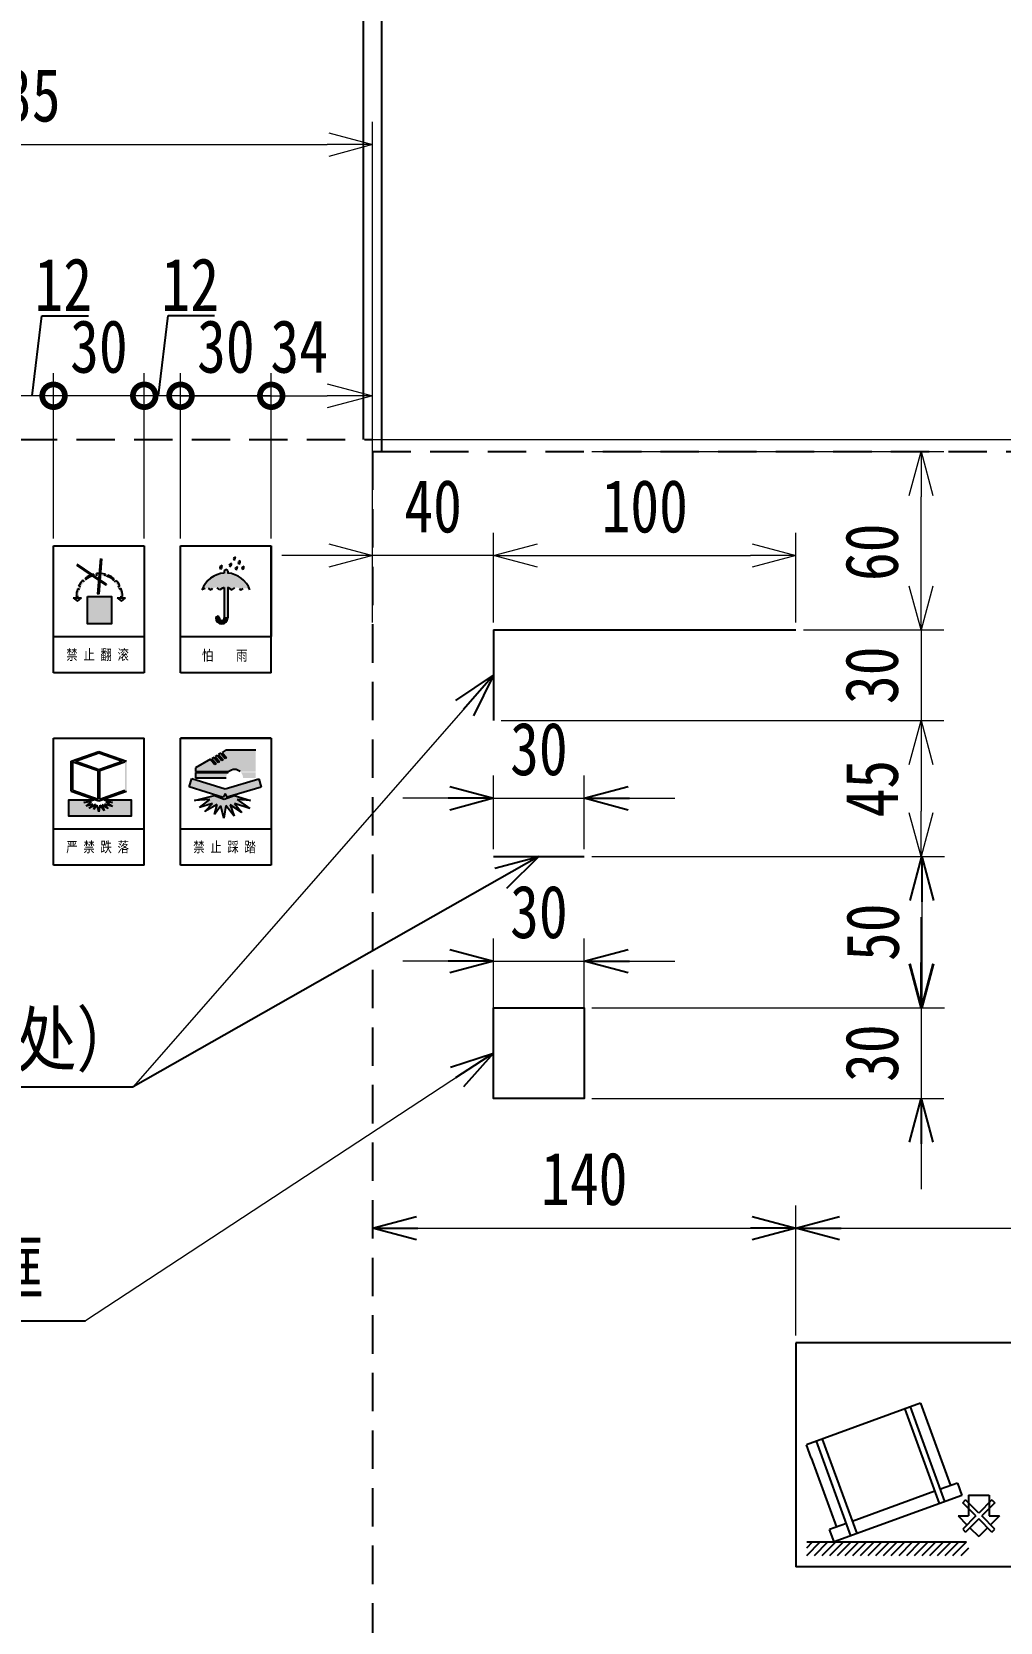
# Model space of a CAD drawing. Header units: millimetres. Extents: x -10 to 584, y -10 to 410.
# Drawn here: x 258.7 to 322.7, y 217.8 to 323 of the extents above; entities that cross this region are included whole.
import ezdxf

# ---------------------------------------------------------------- set-up
doc = ezdxf.new("R2010")
doc.units = ezdxf.units.MM
doc.header["$LTSCALE"] = 0.1
doc.linetypes.add('DASHED', pattern=[19.05, 12.7, -6.35])
doc.layers.get('0').update_dxf_attribs({"color": 2})
for name, color, linetype in [('DD0-2', 4, 'Continuous'), ('DD9-2', 4, 'Continuous'), ('M0-2', 3, 'Continuous'), ('M1-1', 2, 'Continuous'), ('M1-2', 2, 'Continuous'), ('M12-1', 5, 'Continuous'), ('M12-2', 5, 'Continuous'), ('图案', 3, 'Continuous')]:
    doc.layers.add(name, color=color, linetype=linetype)
doc.layers.add('DIM', color=4, linetype='Continuous', lineweight=13)
doc.styles.add('FS2312', font='', dxfattribs={"width": 0.8})
doc.styles.add('STYLE1', font='')
doc.styles.get('FS2312').set_extended_font_data('SimSun')
doc.styles.get('STYLE1').set_extended_font_data('SimSun')
doc.dimstyles.get("Standard").update_dxf_attribs({"dimtxt": 3.5, "dimasz": 3, "dimexe": 1.5, "dimexo": 0.5, "dimgap": 1.5, "dimtad": 1, "dimdec": 0, "dimlfac": 5, "dimdsep": 46, "dimtxsty": 'FS2312', "dimblk1": 'OPEN', "dimblk2": 'OPEN', "dimsah": 1, "dimcen": 0, "dimclrd": 4, "dimclre": 4, "dimclrt": 4, "dimadec": 0, "dimazin": 0, "dimtfac": 1, "dimtdec": 0, "dimtmove": 1, "dimatfit": 3, "dimldrblk": 'OPEN', "dimfxl": 1, "dimtolj": 1, "dimtzin": 0, "dimarcsym": 1})
doc.dimstyles.new('STANDARD$0', dxfattribs={"dimtxt": 3.5, "dimasz": 3, "dimexe": 1.5, "dimexo": 0.5, "dimgap": 1.5, "dimtad": 1, "dimdec": 0, "dimlfac": 5, "dimdsep": 46, "dimtxsty": 'FS2312', "dimblk1": 'OPEN', "dimblk2": 'OPEN', "dimsah": 1, "dimcen": 0, "dimclrd": 4, "dimclre": 4, "dimclrt": 4, "dimadec": 0, "dimazin": 0, "dimtfac": 1, "dimtdec": 0, "dimtmove": 1, "dimatfit": 0, "dimldrblk": 'OPEN', "dimfxl": 1, "dimtolj": 1, "dimtzin": 0, "dimlwd": 18, "dimlwe": 18, "dimarcsym": 1})
doc.dimstyles.new('style', dxfattribs={"dimtxt": 3, "dimasz": 3, "dimexe": 1.5, "dimexo": 0.5, "dimgap": 1, "dimtad": 3, "dimdec": 1, "dimlfac": 4, "dimdsep": 46, "dimtxsty": 'Standard', "dimblk1": 'OPEN', "dimblk2": 'OPEN', "dimsah": 1, "dimcen": 0, "dimclrd": 4, "dimclre": 4, "dimclrt": 4, "dimadec": 0, "dimazin": 0, "dimtfac": 1, "dimtdec": 1, "dimtmove": 0, "dimatfit": 3, "dimldrblk": 'OPEN', "dimfxl": 1, "dimtolj": 1, "dimtzin": 0, "dimlwd": 18, "dimlwe": 18, "dimarcsym": 0})

# ---------------------------------------------------------------- blocks, each defined once
blk = doc.blocks.new('_OPEN')
at = {"color": 0}
for p, q in [((0, 0), (-1, 0)), ((-0.966, 0.259), (0, 0)), ((0, 0), (-0.966, -0.259))]:
    blk.add_line(p, q, dxfattribs=at)
blk = doc.blocks.new('*D15')
at = {"color": 4, "lineweight": 18, "transparency": 16777216}
for p, q in [((281.22, 244.14), (281.22, 245.33)), ((309.22, 241.53), (309.22, 245.33)), ((284.22, 243.83), (306.22, 243.83))]:
    blk.add_line(p, q, dxfattribs=at)
at = {"layer": 'Defpoints', "color": 0, "transparency": 16777216}
for p in [(281.22, 243.64), (309.22, 243.83), (309.22, 241.03)]:
    blk.add_point(p, dxfattribs=at)
at = {"color": 4, "lineweight": 18, "transparency": 16777216, "xscale": 3, "yscale": 3, "zscale": 3, "rotation": 180}
blk.add_blockref('_OPEN', (281.22, 243.83), dxfattribs=at)
at = {"color": 4, "lineweight": 18, "transparency": 16777216, "xscale": 3, "yscale": 3, "zscale": 3}
blk.add_blockref('_OPEN', (309.22, 243.83), dxfattribs=at)
at = {"color": 4, "transparency": 16777216, "insert": (295.22, 247.08), "char_height": 3.5, "attachment_point": 5, "style": 'FS2312'}
blk.add_mtext('\\A1;140', dxfattribs=at)
blk = doc.blocks.new('_DOTSMALL')
at = {"color": 0, "linetype": 'ByBlock', "ltscale": 8, "const_width": 0.5}
blk.add_lwpolyline([(-0.0625, 0, 1), (0.0625, 0, 1)], format="xyb", close=True, dxfattribs=at)
blk = doc.blocks.new('_Open30')
at = {"color": 0, "linetype": 'ByBlock', "lineweight": -2}
for p, q in [((-1, 0.268), (0, 0)), ((0, 0), (-1, -0.268)), ((0, 0), (-1, 0))]:
    blk.add_line(p, q, dxfattribs=at)
blk = doc.blocks.new('*D17')
at = {"color": 4, "lineweight": 18, "transparency": 16777216}
for p, q in [((274.51, 289.47), (274.51, 300.4)), ((281.22, 289.47), (281.22, 300.4)), ((274.51, 298.9), (278.22, 298.9))]:
    blk.add_line(p, q, dxfattribs=at)
at = {"layer": 'Defpoints', "color": 0, "transparency": 16777216}
for p in [(281.22, 298.9), (274.51, 288.97), (281.22, 288.97)]:
    blk.add_point(p, dxfattribs=at)
at = {"color": 4, "lineweight": 18, "transparency": 16777216, "xscale": 3, "yscale": 3, "zscale": 3, "rotation": 180}
blk.add_blockref('_DOTSMALL', (274.51, 298.9), dxfattribs=at)
at = {"color": 4, "lineweight": 18, "transparency": 16777216, "xscale": 3, "yscale": 3, "zscale": 3}
blk.add_blockref('_Open30', (281.22, 298.9), dxfattribs=at)
at = {"color": 4, "transparency": 16777216, "insert": (276.36, 302.15), "char_height": 3.5, "attachment_point": 5, "style": 'FS2312'}
blk.add_mtext('\\A1;34', dxfattribs=at)
blk = doc.blocks.new('*D37')
at = {"color": 4, "lineweight": 18, "transparency": 16777216}
for p, q in [((309.22, 236.73), (309.22, 245.33)), ((359.22, 236.73), (359.22, 245.33)), ((312.22, 243.83), (356.22, 243.83))]:
    blk.add_line(p, q, dxfattribs=at)
at = {"layer": 'Defpoints', "color": 0, "transparency": 16777216}
for p in [(359.22, 243.83), (309.22, 236.23), (359.22, 236.23)]:
    blk.add_point(p, dxfattribs=at)
at = {"color": 4, "lineweight": 18, "transparency": 16777216, "xscale": 3, "yscale": 3, "zscale": 3, "rotation": 180}
blk.add_blockref('_OPEN', (309.22, 243.83), dxfattribs=at)
at = {"color": 4, "lineweight": 18, "transparency": 16777216, "xscale": 3, "yscale": 3, "zscale": 3}
blk.add_blockref('_OPEN', (359.22, 243.83), dxfattribs=at)
at = {"color": 4, "transparency": 16777216, "insert": (334.22, 247.08), "char_height": 3.5, "attachment_point": 5, "style": 'FS2312'}
blk.add_mtext('\\A1;250', dxfattribs=at)
blk = doc.blocks.new('*D42')
at = {"color": 4, "lineweight": 18, "transparency": 16777216}
for p, q in [((268.51, 289.47), (268.51, 300.4)), ((274.51, 289.47), (274.51, 300.4)), ((274.51, 298.9), (268.51, 298.9))]:
    blk.add_line(p, q, dxfattribs=at)
at = {"layer": 'Defpoints', "color": 0, "transparency": 16777216}
for p in [(268.51, 298.9), (268.51, 288.97), (274.51, 288.97)]:
    blk.add_point(p, dxfattribs=at)
at = {"color": 4, "lineweight": 18, "transparency": 16777216, "xscale": 3, "yscale": 3, "zscale": 3, "rotation": 180}
blk.add_blockref('_DOTSMALL', (268.51, 298.9), dxfattribs=at)
at = {"color": 4, "lineweight": 18, "transparency": 16777216, "xscale": 3, "yscale": 3, "zscale": 3}
blk.add_blockref('_DOTSMALL', (274.51, 298.9), dxfattribs=at)
at = {"color": 4, "transparency": 16777216, "insert": (271.51, 302.15), "char_height": 3.5, "attachment_point": 5, "style": 'FS2312'}
blk.add_mtext('\\A1;30', dxfattribs=at)
blk = doc.blocks.new('*D43')
at = {"color": 4, "lineweight": 18, "transparency": 16777216}
for p, q in [((260.11, 289.47), (260.11, 300.4)), ((266.11, 289.47), (266.11, 300.4)), ((266.11, 298.9), (260.11, 298.9))]:
    blk.add_line(p, q, dxfattribs=at)
at = {"layer": 'Defpoints', "color": 0, "transparency": 16777216}
for p in [(260.11, 298.9), (260.11, 288.97), (266.11, 288.97)]:
    blk.add_point(p, dxfattribs=at)
at = {"color": 4, "lineweight": 18, "transparency": 16777216, "xscale": 3, "yscale": 3, "zscale": 3, "rotation": 180}
blk.add_blockref('_DOTSMALL', (260.11, 298.9), dxfattribs=at)
at = {"color": 4, "lineweight": 18, "transparency": 16777216, "xscale": 3, "yscale": 3, "zscale": 3}
blk.add_blockref('_DOTSMALL', (266.11, 298.9), dxfattribs=at)
at = {"color": 4, "transparency": 16777216, "insert": (263.11, 302.15), "char_height": 3.5, "attachment_point": 5, "style": 'FS2312'}
blk.add_mtext('\\A1;30', dxfattribs=at)
blk = doc.blocks.new('*D46')
at = {"color": 4, "lineweight": 18, "transparency": 16777216}
for p, q in [((399.91, 298.31), (399.91, 303.03)), ((405.15, 299.01), (405.15, 302.01)), ((405.15, 295.61), (399.91, 298.31)), ((281.12, 296.01), (406.65, 296.01)), ((405.15, 296.01), (405.15, 295.21)), ((405.15, 296.01), (405.15, 295.21)), ((395.72, 295.21), (406.65, 295.21)), ((405.15, 292.21), (405.15, 289.21))]:
    blk.add_line(p, q, dxfattribs=at)
at = {"layer": 'Defpoints', "color": 0, "transparency": 16777216}
for p in [(280.62, 296.01), (395.22, 295.21), (405.15, 295.21)]:
    blk.add_point(p, dxfattribs=at)
at = {"color": 4, "lineweight": 18, "transparency": 16777216, "xscale": 3, "yscale": 3, "zscale": 3}
for p, rotation in [((405.15, 296.01), 270), ((405.15, 295.21), 90)]:
    blk.add_blockref('_OPEN', p, dxfattribs=dict(at, rotation=rotation))
at = {"color": 4, "transparency": 16777216, "insert": (396.66, 300.67), "char_height": 3.5, "attachment_point": 5, "rotation": 90, "style": 'FS2312'}
blk.add_mtext('\\A1;4', dxfattribs=at)
blk = doc.blocks.new('*D47')
at = {"color": 4, "lineweight": 18, "transparency": 16777216}
for p, q in [((387.72, 348.81), (406.65, 348.81)), ((405.15, 299.01), (405.15, 345.81)), ((281.72, 296.01), (406.65, 296.01))]:
    blk.add_line(p, q, dxfattribs=at)
at = {"layer": 'Defpoints', "color": 0, "transparency": 16777216}
for p in [(387.22, 348.81), (405.15, 348.81), (281.22, 296.01)]:
    blk.add_point(p, dxfattribs=at)
at = {"color": 4, "lineweight": 18, "transparency": 16777216, "xscale": 3, "yscale": 3, "zscale": 3}
for p, rotation in [((405.15, 348.81), 90), ((405.15, 296.01), 270)]:
    blk.add_blockref('_OPEN', p, dxfattribs=dict(at, rotation=rotation))
at = {"color": 4, "transparency": 16777216, "insert": (401.76, 322.41), "char_height": 3.5, "attachment_point": 5, "rotation": 90, "style": 'FS2312'}
blk.add_mtext('\\A1;267±2', dxfattribs=at)
blk = doc.blocks.new('*D48')
at = {"layer": 'Defpoints', "color": 0, "transparency": 16777216}
for p in [(281.22, 288.33), (281.22, 283.41), (289.22, 283.41)]:
    blk.add_point(p, dxfattribs=at)
at = {"layer": 'DIM', "color": 4, "lineweight": 18, "transparency": 16777216}
for p, q in [((281.22, 283.91), (281.22, 289.83)), ((289.22, 283.91), (289.22, 289.83)), ((278.22, 288.33), (275.22, 288.33)), ((289.22, 288.33), (281.22, 288.33)), ((292.22, 288.33), (295.22, 288.33))]:
    blk.add_line(p, q, dxfattribs=at)
at = {"layer": 'DIM', "color": 4, "lineweight": 18, "transparency": 16777216, "xscale": 3, "yscale": 3, "zscale": 3}
blk.add_blockref('_OPEN', (281.22, 288.33), dxfattribs=at)
at = {"layer": 'DIM', "color": 4, "lineweight": 18, "transparency": 16777216, "xscale": 3, "yscale": 3, "zscale": 3, "rotation": 180}
blk.add_blockref('_OPEN', (289.22, 288.33), dxfattribs=at)
at = {"layer": 'DIM', "color": 4, "transparency": 16777216, "insert": (285.22, 291.58), "char_height": 3.5, "attachment_point": 5, "style": 'FS2312'}
blk.add_mtext('\\A1;40', dxfattribs=at)
blk = doc.blocks.new('*D49')
at = {"layer": 'Defpoints', "color": 0, "transparency": 16777216}
for p in [(309.22, 288.33), (289.22, 283.41), (309.22, 283.41)]:
    blk.add_point(p, dxfattribs=at)
at = {"layer": 'DIM', "color": 4, "lineweight": 18, "transparency": 16777216}
for p, q in [((289.22, 283.91), (289.22, 289.83)), ((309.22, 283.91), (309.22, 289.83)), ((292.22, 288.33), (306.22, 288.33))]:
    blk.add_line(p, q, dxfattribs=at)
at = {"layer": 'DIM', "color": 4, "lineweight": 18, "transparency": 16777216, "xscale": 3, "yscale": 3, "zscale": 3, "rotation": 180}
blk.add_blockref('_OPEN', (289.22, 288.33), dxfattribs=at)
at = {"layer": 'DIM', "color": 4, "lineweight": 18, "transparency": 16777216, "xscale": 3, "yscale": 3, "zscale": 3}
blk.add_blockref('_OPEN', (309.22, 288.33), dxfattribs=at)
at = {"layer": 'DIM', "color": 4, "transparency": 16777216, "insert": (299.22, 291.58), "char_height": 3.5, "attachment_point": 5, "style": 'FS2312'}
blk.add_mtext('\\A1;100', dxfattribs=at)
blk = doc.blocks.new('*D24')
at = {"layer": 'Defpoints', "color": 0, "transparency": 16777216}
for p in [(295.22, 295.21), (317.5, 295.21), (309.22, 283.41)]:
    blk.add_point(p, dxfattribs=at)
at = {"layer": 'DIM', "color": 4, "lineweight": 18, "transparency": 16777216}
for p, q in [((295.72, 295.21), (319, 295.21)), ((317.5, 286.41), (317.5, 292.21)), ((309.72, 283.41), (319, 283.41))]:
    blk.add_line(p, q, dxfattribs=at)
at = {"layer": 'DIM', "color": 4, "lineweight": 18, "transparency": 16777216, "xscale": 3, "yscale": 3, "zscale": 3}
for p, rotation in [((317.5, 295.21), 90), ((317.5, 283.41), 270)]:
    blk.add_blockref('_OPEN', p, dxfattribs=dict(at, rotation=rotation))
at = {"layer": 'DIM', "color": 4, "transparency": 16777216, "insert": (314.25, 288.55), "char_height": 3.5, "attachment_point": 5, "rotation": 90, "style": 'FS2312'}
blk.add_mtext('\\A1;60', dxfattribs=at)
blk = doc.blocks.new('*D25')
at = {"layer": 'Defpoints', "color": 0, "transparency": 16777216}
for p in [(309.22, 283.41), (289.22, 277.41), (317.5, 277.41)]:
    blk.add_point(p, dxfattribs=at)
at = {"layer": 'DIM', "color": 4, "lineweight": 18, "transparency": 16777216}
for p, q in [((317.5, 286.41), (317.5, 289.41)), ((309.72, 283.41), (319, 283.41)), ((317.5, 283.41), (317.5, 277.41)), ((289.72, 277.41), (319, 277.41)), ((317.5, 274.41), (317.5, 271.41))]:
    blk.add_line(p, q, dxfattribs=at)
at = {"layer": 'DIM', "color": 4, "lineweight": 18, "transparency": 16777216, "xscale": 3, "yscale": 3, "zscale": 3}
for p, rotation in [((317.5, 283.41), 270), ((317.5, 277.41), 90)]:
    blk.add_blockref('_OPEN', p, dxfattribs=dict(at, rotation=rotation))
at = {"layer": 'DIM', "color": 4, "transparency": 16777216, "insert": (314.25, 280.41), "char_height": 3.5, "attachment_point": 5, "rotation": 90, "style": 'FS2312'}
blk.add_mtext('\\A1;30', dxfattribs=at)
blk = doc.blocks.new('*D50')
at = {"layer": 'Defpoints', "color": 0, "transparency": 16777216}
for p in [(289.22, 277.41), (295.22, 268.41), (317.5, 268.41)]:
    blk.add_point(p, dxfattribs=at)
at = {"layer": 'DIM', "color": 4, "lineweight": 18, "transparency": 16777216}
for p, q in [((289.72, 277.41), (319, 277.41)), ((317.5, 274.41), (317.5, 271.41)), ((295.72, 268.41), (319, 268.41))]:
    blk.add_line(p, q, dxfattribs=at)
at = {"layer": 'DIM', "color": 4, "lineweight": 18, "transparency": 16777216, "xscale": 3, "yscale": 3, "zscale": 3}
for p, rotation in [((317.5, 277.41), 90), ((317.5, 268.41), 270)]:
    blk.add_blockref('_OPEN', p, dxfattribs=dict(at, rotation=rotation))
at = {"layer": 'DIM', "color": 4, "transparency": 16777216, "insert": (314.25, 272.91), "char_height": 3.5, "attachment_point": 5, "rotation": 90, "style": 'FS2312'}
blk.add_mtext('\\A1;45', dxfattribs=at)
blk = doc.blocks.new('*D52')
at = {"color": 4, "lineweight": 18, "transparency": 16777216}
for p, q in [((289.22, 268.91), (289.22, 273.77)), ((295.22, 268.91), (295.22, 273.77)), ((286.22, 272.27), (283.22, 272.27)), ((289.22, 272.27), (295.22, 272.27)), ((298.22, 272.27), (301.22, 272.27))]:
    blk.add_line(p, q, dxfattribs=at)
at = {"layer": 'Defpoints', "color": 0, "transparency": 16777216}
for p in [(295.22, 272.27), (289.22, 268.41), (295.22, 268.41)]:
    blk.add_point(p, dxfattribs=at)
at = {"color": 4, "lineweight": 18, "transparency": 16777216, "xscale": 3, "yscale": 3, "zscale": 3}
blk.add_blockref('_OPEN', (289.22, 272.27), dxfattribs=at)
at = {"color": 4, "lineweight": 18, "transparency": 16777216, "xscale": 3, "yscale": 3, "zscale": 3, "rotation": 180}
blk.add_blockref('_OPEN', (295.22, 272.27), dxfattribs=at)
at = {"color": 4, "transparency": 16777216, "insert": (292.22, 275.52), "char_height": 3.5, "attachment_point": 5, "style": 'FS2312'}
blk.add_mtext('\\A1;30', dxfattribs=at)
blk = doc.blocks.new('*D56')
at = {"layer": 'Defpoints', "color": 0, "transparency": 16777216}
for p in [(281.22, 315.52), (234.22, 303.21), (281.22, 296.21)]:
    blk.add_point(p, dxfattribs=at)
at = {"layer": 'DIM', "color": 4, "lineweight": 18, "transparency": 16777216}
for p, q in [((234.22, 303.71), (234.22, 317.02)), ((281.22, 296.71), (281.22, 317.02)), ((237.22, 315.52), (278.22, 315.52))]:
    blk.add_line(p, q, dxfattribs=at)
at = {"layer": 'DIM', "color": 4, "lineweight": 18, "transparency": 16777216, "xscale": 3, "yscale": 3, "zscale": 3, "rotation": 180}
blk.add_blockref('_OPEN', (234.22, 315.52), dxfattribs=at)
at = {"layer": 'DIM', "color": 4, "lineweight": 18, "transparency": 16777216, "xscale": 3, "yscale": 3, "zscale": 3}
blk.add_blockref('_OPEN', (281.22, 315.52), dxfattribs=at)
at = {"layer": 'DIM', "color": 4, "transparency": 16777216, "insert": (257.72, 318.77), "char_height": 3.5, "attachment_point": 5, "style": 'FS2312'}
blk.add_mtext('\\A1;235', dxfattribs=at)
blk = doc.blocks.new('*D57')
at = {"color": 4, "lineweight": 18, "transparency": 16777216}
for p, q in [((295.72, 268.41), (319.06, 268.41)), ((317.56, 265.41), (317.56, 261.41)), ((295.72, 258.41), (319.06, 258.41))]:
    blk.add_line(p, q, dxfattribs=at)
at = {"layer": 'Defpoints', "color": 0, "transparency": 16777216}
for p in [(295.22, 268.41), (295.22, 258.41), (317.56, 258.41)]:
    blk.add_point(p, dxfattribs=at)
at = {"color": 4, "lineweight": 18, "transparency": 16777216, "xscale": 3, "yscale": 3, "zscale": 3}
for p, rotation in [((317.56, 268.41), 90), ((317.56, 258.41), 270)]:
    blk.add_blockref('_OPEN', p, dxfattribs=dict(at, rotation=rotation))
at = {"color": 4, "transparency": 16777216, "insert": (314.31, 263.41), "char_height": 3.5, "attachment_point": 5, "rotation": 90, "style": 'FS2312'}
blk.add_mtext('\\A1;50', dxfattribs=at)
blk = doc.blocks.new('*D58')
at = {"color": 4, "lineweight": 18, "transparency": 16777216}
for p, q in [((289.22, 252.91), (289.22, 262.99)), ((295.22, 252.91), (295.22, 262.99)), ((286.22, 261.49), (283.22, 261.49)), ((289.22, 261.49), (295.22, 261.49)), ((298.22, 261.49), (301.22, 261.49))]:
    blk.add_line(p, q, dxfattribs=at)
at = {"layer": 'Defpoints', "color": 0, "transparency": 16777216}
for p in [(295.22, 261.49), (289.22, 252.41), (295.22, 252.41)]:
    blk.add_point(p, dxfattribs=at)
at = {"color": 4, "lineweight": 18, "transparency": 16777216, "xscale": 3, "yscale": 3, "zscale": 3}
blk.add_blockref('_OPEN', (289.22, 261.49), dxfattribs=at)
at = {"color": 4, "lineweight": 18, "transparency": 16777216, "xscale": 3, "yscale": 3, "zscale": 3, "rotation": 180}
blk.add_blockref('_OPEN', (295.22, 261.49), dxfattribs=at)
at = {"color": 4, "transparency": 16777216, "insert": (292.22, 264.74), "char_height": 3.5, "attachment_point": 5, "style": 'FS2312'}
blk.add_mtext('\\A1;30', dxfattribs=at)
blk = doc.blocks.new('*D59')
at = {"color": 4, "lineweight": 18, "transparency": 16777216}
for p, q in [((317.51, 261.41), (317.51, 264.41)), ((295.72, 258.41), (319.01, 258.41)), ((317.51, 258.41), (317.51, 252.41)), ((295.72, 252.41), (319.01, 252.41)), ((317.51, 249.41), (317.51, 246.41))]:
    blk.add_line(p, q, dxfattribs=at)
at = {"layer": 'Defpoints', "color": 0, "transparency": 16777216}
for p in [(295.22, 258.41), (295.22, 252.41), (317.51, 252.41)]:
    blk.add_point(p, dxfattribs=at)
at = {"color": 4, "lineweight": 18, "transparency": 16777216, "xscale": 3, "yscale": 3, "zscale": 3}
for p, rotation in [((317.51, 258.41), 270), ((317.51, 252.41), 90)]:
    blk.add_blockref('_OPEN', p, dxfattribs=dict(at, rotation=rotation))
at = {"color": 4, "transparency": 16777216, "insert": (314.26, 255.41), "char_height": 3.5, "attachment_point": 5, "rotation": 90, "style": 'FS2312'}
blk.add_mtext('\\A1;30', dxfattribs=at)

msp = doc.modelspace()

# ---------------------------------------------------------------- hatches: boundary and pattern name
at = {"linetype": 'Continuous'}
h = msp.add_hatch(color=2, dxfattribs=at)
h.paths.add_polyline_path([(262.351, 285.623), (263.936, 285.623), (263.936, 283.806), (262.351, 283.806)])
edge = h.paths.add_edge_path()
edge.add_line((261.839, 286.08), (261.7, 286.129))
edge.add_arc((263.143, 285.623), 1.529, 160.69751, 180)
edge.add_line((261.614, 285.623), (261.761, 285.596))
edge.add_arc((263.143, 285.623), 1.382, 160.69751, 181.13617, ccw=False)
edge = h.paths.add_edge_path()
edge.add_line((261.902, 286.231), (261.77, 286.295))
edge.add_arc((263.143, 285.623), 1.529, 135.46949, 153.94387, ccw=False)
edge.add_line((262.053, 286.696), (262.158, 286.593))
edge.add_arc((263.143, 285.623), 1.382, 135.46949, 153.94387)
edge = h.paths.add_edge_path(flags=17)
edge.add_line((262.293, 286.713), (262.202, 286.829))
edge.add_arc((263.143, 285.623), 1.529, 104.33232, 127.9803, ccw=False)
edge.add_line((262.765, 287.105), (262.801, 286.963))
edge.add_arc((263.143, 285.623), 1.382, 104.33232, 127.9803)
edge = h.paths.add_edge_path(flags=17)
edge.add_line((262.97, 286.995), (262.951, 287.141))
edge.add_arc((263.143, 285.623), 1.529, 74.82941, 97.21383, ccw=False)
edge.add_line((263.544, 287.099), (263.505, 286.957))
edge.add_arc((263.143, 285.623), 1.382, 74.82941, 97.21383)
edge = h.paths.add_edge_path()
edge.add_line((263.654, 286.908), (263.708, 287.045))
edge.add_arc((263.143, 285.623), 1.529, 49.90598, 68.33482, ccw=False)
edge.add_line((264.128, 286.793), (264.034, 286.681))
edge.add_arc((263.143, 285.623), 1.382, 49.90598, 68.33482)
edge = h.paths.add_edge_path()
edge.add_line((264.134, 286.587), (264.239, 286.69))
edge.add_arc((263.143, 285.623), 1.529, 27.54068, 44.21659, ccw=False)
edge.add_line((264.499, 286.33), (264.369, 286.263))
edge.add_arc((263.143, 285.623), 1.382, 27.54068, 44.21659)
edge = h.paths.add_edge_path()
edge.add_line((264.431, 286.127), (264.568, 286.181))
edge.add_arc((263.143, 285.623), 1.529, 0, 21.36491, ccw=False)
edge.add_line((264.673, 285.623), (264.525, 285.604))
edge.add_arc((263.143, 285.623), 1.382, 359.20617, 381.36491)
h.paths.add_polyline_path([(261.414, 285.533), (261.953, 285.533), (261.684, 285.315)])
h.paths.add_polyline_path([(264.598, 285.315), (264.867, 285.533), (264.328, 285.533)])
h.paths.add_polyline_path([(263.282, 288.116), (263.104, 285.773), (263.027, 285.788), (263.206, 288.131)])
h.paths.add_polyline_path([(263.62, 286.439), (261.679, 287.77), (261.647, 287.705), (263.589, 286.375)])
h = msp.add_hatch(color=2, dxfattribs=at)
h.paths.add_polyline_path([(263.282, 288.116), (263.206, 288.131), (263.027, 285.788), (263.104, 285.773)])
h.paths.add_polyline_path([(261.647, 287.705), (261.679, 287.77), (263.62, 286.439), (263.589, 286.375)])
for points in [[(271.4, 286.207), (271.4, 284.2), (271.628, 284.2), (271.628, 286.207, -0.0718), (271.736, 286.174), (271.914, 286.055), (272.097, 286.189, -0.2746185), (272.404, 286.154), (272.498, 286.051), (272.661, 286.149, -0.126577), (272.898, 286.159), (273.101, 286.058, 0.2897342), (271.628, 287.174), (271.628, 287.293, 1), (271.4, 287.293), (271.4, 287.174, 0.2897342), (269.927, 286.058), (270.129, 286.159, -0.126577), (270.367, 286.149), (270.53, 286.051), (270.624, 286.154, -0.2746185), (270.93, 286.189), (271.113, 286.055), (271.291, 286.174, -0.0718)], [(271.073, 284.2, 1), (271.4, 284.2), (271.628, 284.2, -1), (270.846, 284.2, -1)], [(263.457, 272.163), (265.241, 272.163), (265.241, 271.09), (261.125, 271.09), (261.125, 272.163), (262.78, 272.163), (262.103, 271.994), (262.628, 272.028), (262.273, 271.757), (262.713, 271.892), (262.459, 271.621), (262.882, 271.858), (262.78, 271.52), (263, 271.808), (263.102, 271.385), (263.169, 271.825), (263.457, 271.452), (263.322, 271.841), (263.728, 271.588), (263.474, 271.892), (263.998, 271.723), (263.558, 272.028), (264.015, 271.994)]]:
    msp.add_hatch(color=2).paths.add_polyline_path(points)
h = msp.add_hatch(color=2)
h.paths.add_polyline_path([(271.151, 287.459), (271.214, 287.476), (271.231, 287.551), (271.255, 287.665), (271.117, 287.579), (271.105, 287.511)])
h.paths.add_polyline_path([(271.884, 287.719), (271.879, 287.816), (271.769, 287.748), (271.725, 287.671), (271.771, 287.619), (271.834, 287.636)])
h.paths.add_polyline_path([(272.258, 287.502), (272.278, 287.603), (272.143, 287.53), (272.132, 287.462), (272.178, 287.41), (272.241, 287.427)])
h.paths.add_polyline_path([(272.574, 287.552), (272.563, 287.484), (272.609, 287.432), (272.672, 287.449), (272.689, 287.524), (272.704, 287.629)])
h.paths.add_polyline_path([(272.464, 287.893), (272.459, 287.99), (272.349, 287.922), (272.313, 287.845), (272.359, 287.793), (272.422, 287.81)])
h.paths.add_polyline_path([(272.129, 288.151), (272.157, 288.257), (272.047, 288.188), (272.003, 288.111), (272.049, 288.059), (272.112, 288.076)])
h = msp.add_hatch(color=2, dxfattribs=at)
h.paths.add_polyline_path([(262.789, 287.009), (262.765, 287.105, 0.0139464), (262.683, 287.082)])
h.paths.add_polyline_path([(262.6, 287.053, 0.0750236), (262.202, 286.829), (262.293, 286.713, -0.0941381), (262.752, 286.949)])
h = msp.add_hatch(color=2, dxfattribs=at)
edge = h.paths.add_edge_path()
edge.add_line((263.654, 286.908), (263.708, 287.045))
edge.add_arc((263.143, 285.623), 1.529, 49.90598, 68.33482, ccw=False)
edge.add_line((264.128, 286.793), (264.034, 286.681))
edge.add_arc((263.143, 285.623), 1.382, 49.90598, 68.33482)
msp.add_hatch(color=2, dxfattribs=at).paths.add_polyline_path([(262.351, 285.623), (263.936, 285.623), (263.936, 283.806), (262.351, 283.806)])
h = msp.add_hatch(color=2)
h.paths.add_polyline_path([(263.16, 272.22), (264.835, 272.807), (264.835, 274.688), (263.16, 274.102)], flags=16)
h.paths.add_polyline_path([(263.109, 274.18), (264.662, 274.724), (263.109, 275.268), (261.556, 274.724)], flags=16)
h.paths.add_polyline_path([(264.936, 272.746), (264.936, 274.724), (263.109, 275.363), (261.282, 274.724), (261.282, 272.746), (263.109, 272.107)])
h.paths.add_polyline_path([(263.058, 272.22), (263.058, 274.102), (261.383, 274.688), (261.383, 272.807)], flags=16)
h = msp.add_hatch(color=2, dxfattribs=at)
h.paths.add_polyline_path([(271.53, 275.469), (271.258, 275.311), (271.552, 274.954), (271.466, 274.904), (271.172, 275.262), (271.03, 275.179), (271.323, 274.821), (271.237, 274.771), (270.944, 275.129), (270.801, 275.046), (271.094, 274.688), (271.009, 274.638), (270.715, 274.996), (270.572, 274.913), (270.866, 274.555), (270.78, 274.505), (270.486, 274.863), (269.508, 274.295), (269.508, 274.034), (271.713, 274.034, -0.3855498), (272.457, 274.034), (273.488, 274.034), (273.488, 275.469)])
h.paths.add_polyline_path([(273.488, 273.623), (273.488, 273.982), (272.508, 273.982, -0.177768), (272.64, 273.623)])
h.paths.add_polyline_path([(271.53, 273.623, -0.177768), (271.662, 273.982), (269.508, 273.982), (269.508, 273.623)])
h.paths.add_polyline_path([(271.335, 272.318), (271.465, 272.579), (271.596, 272.35), (273.847, 273.003), (273.684, 273.557), (271.465, 272.905), (269.247, 273.59), (269.083, 273.035)])
h.paths.add_polyline_path([(270.943, 271.861), (270.747, 271.208), (271.172, 271.763), (271.367, 270.947), (271.498, 271.796), (272.052, 271.078), (271.791, 271.828), (272.574, 271.339), (272.085, 271.926), (273.096, 271.6), (272.248, 272.187), (273.129, 272.122), (272.052, 272.448), (271.4, 272.22), (270.747, 272.448), (269.442, 272.122), (270.454, 272.187), (269.769, 271.665), (270.617, 271.926), (270.127, 271.404)])

# ---------------------------------------------------------------- linework, layer by layer
at = {"color": 2}
for p, q in [((280.617, 296.014), (280.617, 348.814)), ((281.817, 295.214), (281.817, 348.814)), ((260.108, 288.969), (266.108, 288.969)), ((260.108, 280.569), (260.108, 288.969)), ((266.108, 288.969), (266.108, 282.969)), ((268.508, 288.969), (274.508, 288.969)), ((268.508, 280.569), (268.508, 288.969)), ((274.508, 288.969), (274.508, 282.969)), ((274.508, 280.569), (274.508, 288.969)), ((271.117, 287.579), (271.105, 287.511)), ((271.105, 287.511), (271.151, 287.459)), ((271.255, 287.665), (271.117, 287.579)), ((271.151, 287.459), (271.214, 287.476)), ((271.214, 287.476), (271.231, 287.551)), ((271.231, 287.551), (271.255, 287.665)), ((271.4, 287.293), (271.4, 287.174)), ((271.628, 287.293), (271.628, 287.174)), ((271.769, 287.748), (271.725, 287.671)), ((271.725, 287.671), (271.771, 287.619)), ((271.879, 287.816), (271.769, 287.748)), ((271.771, 287.619), (271.834, 287.636)), ((271.834, 287.636), (271.884, 287.719)), ((271.884, 287.719), (271.879, 287.816)), ((272.047, 288.188), (272.003, 288.111)), ((272.003, 288.111), (272.049, 288.059)), ((272.157, 288.257), (272.047, 288.188)), ((272.049, 288.059), (272.112, 288.076)), ((272.112, 288.076), (272.129, 288.151)), ((272.129, 288.151), (272.157, 288.257)), ((272.143, 287.53), (272.132, 287.462)), ((272.132, 287.462), (272.178, 287.41)), ((272.278, 287.603), (272.143, 287.53)), ((272.178, 287.41), (272.241, 287.427)), ((272.241, 287.427), (272.258, 287.502)), ((272.258, 287.502), (272.278, 287.603)), ((272.349, 287.922), (272.313, 287.845)), ((272.313, 287.845), (272.359, 287.793)), ((272.459, 287.99), (272.349, 287.922)), ((272.359, 287.793), (272.422, 287.81)), ((272.422, 287.81), (272.464, 287.893)), ((272.464, 287.893), (272.459, 287.99)), ((272.574, 287.552), (272.563, 287.484)), ((272.563, 287.484), (272.609, 287.432)), ((272.704, 287.629), (272.574, 287.552)), ((272.609, 287.432), (272.672, 287.449)), ((272.672, 287.449), (272.689, 287.524)), ((272.689, 287.524), (272.704, 287.629)), ((270.129, 286.159), (269.927, 286.058)), ((270.53, 286.051), (270.367, 286.149)), ((270.624, 286.154), (270.53, 286.051)), ((271.113, 286.055), (270.93, 286.189)), ((271.291, 286.174), (271.113, 286.055)), ((271.4, 286.207), (271.4, 284.2)), ((271.628, 286.207), (271.628, 284.2)), ((271.736, 286.174), (271.914, 286.055)), ((271.914, 286.055), (272.097, 286.189)), ((272.404, 286.154), (272.498, 286.051)), ((272.498, 286.051), (272.661, 286.149)), ((271.4, 284.2), (271.628, 284.2)), ((260.108, 282.969), (266.108, 282.969)), ((268.508, 282.969), (274.508, 282.969)), ((266.108, 280.569), (260.108, 280.569)), ((274.508, 280.569), (268.508, 280.569)), ((260.108, 276.246), (266.108, 276.246)), ((260.108, 267.846), (260.108, 276.246)), ((266.108, 267.846), (266.108, 276.246)), ((268.508, 276.246), (274.508, 276.246)), ((268.508, 267.846), (268.508, 276.246)), ((274.508, 276.246), (268.508, 276.246)), ((274.508, 276.246), (274.508, 270.246)), ((261.282, 274.724), (263.109, 275.363)), ((261.282, 272.746), (261.282, 274.724)), ((261.383, 274.688), (263.058, 274.102)), ((261.383, 272.807), (261.383, 274.688)), ((261.556, 274.724), (263.109, 275.268)), ((261.556, 274.724), (263.109, 274.18)), ((263.109, 275.363), (264.936, 274.724)), ((263.109, 275.268), (264.662, 274.724)), ((263.109, 274.18), (264.662, 274.724)), ((263.16, 274.102), (264.835, 274.688)), ((270.486, 274.863), (269.508, 274.295)), ((270.486, 274.863), (270.78, 274.505)), ((270.715, 274.996), (270.572, 274.913)), ((270.572, 274.913), (270.866, 274.555)), ((270.715, 274.996), (271.009, 274.638)), ((270.944, 275.129), (270.801, 275.046)), ((270.801, 275.046), (271.094, 274.688)), ((270.944, 275.129), (271.237, 274.771)), ((271.094, 274.688), (271.009, 274.638)), ((271.172, 275.262), (271.03, 275.179)), ((271.03, 275.179), (271.323, 274.821)), ((271.172, 275.262), (271.466, 274.904)), ((271.323, 274.821), (271.237, 274.771)), ((271.53, 275.469), (271.258, 275.311)), ((271.258, 275.311), (271.552, 274.954)), ((271.552, 274.954), (271.466, 274.904)), ((271.53, 275.469), (273.488, 275.469)), ((263.058, 272.22), (263.058, 274.102)), ((263.16, 272.22), (263.16, 274.102)), ((269.083, 273.035), (269.247, 273.59)), ((269.247, 273.59), (271.465, 272.905)), ((269.508, 274.295), (269.508, 274.034)), ((269.508, 274.034), (271.713, 274.034)), ((269.508, 273.982), (271.662, 273.982)), ((269.508, 273.982), (269.508, 273.623)), ((269.508, 273.623), (271.53, 273.623)), ((270.866, 274.555), (270.78, 274.505)), ((261.282, 272.746), (263.109, 272.107)), ((261.383, 272.807), (263.058, 272.22)), ((263.109, 272.107), (264.936, 272.746)), ((263.16, 272.22), (264.835, 272.807)), ((271.335, 272.318), (269.083, 273.035)), ((271.465, 272.579), (271.335, 272.318)), ((271.465, 272.905), (273.684, 273.557)), ((271.596, 272.35), (271.465, 272.579)), ((273.847, 273.003), (271.596, 272.35)), ((273.684, 273.557), (273.847, 273.003)), ((262.103, 271.994), (262.78, 272.163)), ((262.628, 272.028), (262.103, 271.994)), ((262.273, 271.757), (262.628, 272.028)), ((262.713, 271.892), (262.273, 271.757)), ((262.459, 271.621), (262.713, 271.892)), ((262.882, 271.858), (262.459, 271.621)), ((262.78, 271.52), (262.882, 271.858)), ((263, 271.808), (262.78, 271.52)), ((263.102, 271.385), (263, 271.808)), ((263.169, 271.825), (263.102, 271.385)), ((263.457, 271.452), (263.169, 271.825)), ((263.322, 271.841), (263.457, 271.452)), ((263.728, 271.588), (263.322, 271.841)), ((263.457, 272.163), (264.015, 271.994)), ((263.998, 271.723), (263.474, 271.892)), ((263.474, 271.892), (263.728, 271.588)), ((264.015, 271.994), (263.558, 272.028)), ((263.558, 272.028), (263.998, 271.723)), ((269.442, 272.122), (270.747, 272.448)), ((270.454, 272.187), (269.442, 272.122)), ((269.769, 271.665), (270.454, 272.187)), ((270.617, 271.926), (269.769, 271.665)), ((270.127, 271.404), (270.617, 271.926)), ((270.943, 271.861), (270.127, 271.404)), ((270.747, 272.448), (271.4, 272.22)), ((270.747, 271.208), (270.943, 271.861)), ((271.172, 271.763), (270.747, 271.208)), ((271.367, 270.947), (271.172, 271.763)), ((271.498, 271.796), (271.367, 270.947)), ((271.4, 272.22), (272.052, 272.448)), ((272.052, 271.078), (271.498, 271.796)), ((271.791, 271.828), (272.052, 271.078)), ((272.574, 271.339), (271.791, 271.828)), ((272.052, 272.448), (273.129, 272.122)), ((273.096, 271.6), (272.085, 271.926)), ((272.085, 271.926), (272.574, 271.339)), ((272.248, 272.187), (273.096, 271.6)), ((273.129, 272.122), (272.248, 272.187)), ((260.108, 270.246), (266.108, 270.246)), ((268.508, 270.246), (274.508, 270.246)), ((274.508, 270.246), (274.508, 267.846)), ((266.108, 267.846), (260.108, 267.846)), ((274.508, 267.846), (268.508, 267.846))]:
    msp.add_line(p, q, dxfattribs=at)
at = {"color": 4}
for p, q in [((258.695, 298.903), (259.331, 304.199)), ((259.331, 304.199), (262.417, 304.199)), ((267.045, 298.923), (267.681, 304.22)), ((267.681, 304.22), (270.767, 304.22))]:
    msp.add_line(p, q, dxfattribs=at)
at = {"color": 4, "lineweight": 18}
for p, q in [((260.108, 289.469), (260.108, 300.404)), ((266.108, 289.469), (266.108, 300.404)), ((268.508, 289.469), (268.508, 300.404)), ((260.108, 298.904), (257.708, 298.904)), ((268.508, 298.904), (266.108, 298.904)), ((268.522, 298.904), (276.933, 298.904))]:
    msp.add_line(p, q, dxfattribs=at)
at = {"color": 2, "linetype": 'Continuous'}
for p, q in [((263.589, 286.375), (261.647, 287.705)), ((263.62, 286.439), (261.679, 287.77)), ((263.206, 288.131), (263.027, 285.788)), ((263.282, 288.116), (263.104, 285.773)), ((261.902, 286.231), (261.77, 286.295)), ((262.158, 286.593), (262.053, 286.696)), ((262.293, 286.713), (262.202, 286.829)), ((262.801, 286.963), (262.765, 287.105)), ((262.97, 286.995), (262.951, 287.141)), ((263.505, 286.957), (263.544, 287.099)), ((263.589, 286.375), (263.62, 286.439)), ((263.654, 286.908), (263.708, 287.045)), ((264.034, 286.681), (264.128, 286.793)), ((264.134, 286.587), (264.239, 286.69)), ((264.369, 286.263), (264.499, 286.33)), ((261.414, 285.533), (261.684, 285.315)), ((261.414, 285.533), (261.953, 285.533)), ((261.761, 285.596), (261.614, 285.623)), ((261.684, 285.315), (261.953, 285.533)), ((261.839, 286.08), (261.7, 286.129)), ((263.104, 285.773), (263.027, 285.788)), ((264.328, 285.533), (264.598, 285.315)), ((264.328, 285.533), (264.867, 285.533)), ((264.431, 286.127), (264.568, 286.181)), ((264.525, 285.604), (264.673, 285.623)), ((264.598, 285.315), (264.867, 285.533))]:
    msp.add_line(p, q, dxfattribs=at)
at = {"color": 0, "linetype": 'ByBlock', "ltscale": 8, "const_width": 1.5}
for points in [[(259.92, 298.904, 1), (260.295, 298.904, 1)], [(266.295, 298.904, 1), (265.92, 298.904, 1)], [(268.32, 298.904, 1), (268.695, 298.904, 1)]]:
    msp.add_lwpolyline(points, format="xyb", close=True, dxfattribs=at)
at = {"color": 2, "ltscale": 2}
msp.add_lwpolyline([(262.351, 285.623), (263.936, 285.623), (263.936, 283.806), (262.351, 283.806)], close=True, dxfattribs=at)
at = {"color": 2}
for centre, radius, start, end in [((271.514, 287.293), 0.114, 0, 180), ((271.545, 285.452), 1.728, 94.81802, 159.45046), ((271.482, 285.452), 1.728, 20.54954, 85.18198), ((271.458, 285.814), 0.397, 98.46969, 114.89684), ((271.569, 285.814), 0.397, 65.10316, 81.53031), ((270.959, 284.2), 0.114, 0, 180), ((271.237, 284.2), 0.391, 180, 0), ((271.237, 284.2), 0.163, 180, 0), ((272.085, 273.623), 0.555, 47.83173, 132.16827)]:
    msp.add_arc(centre, radius, start, end, dxfattribs=at)
at = {"color": 2, "linetype": 'Continuous'}
for start, end in [(135.46949, 153.94387), (104.33232, 127.9803), (74.82941, 97.21383), (49.90598, 68.33482), (27.54068, 44.21659), (160.69751, 180), (0, 21.36491)]:
    msp.add_arc((263.143, 285.623), 1.529, start, end, dxfattribs=at)
at = {"layer": 'DD9-2'}
for p, q in [((224.415, 253.169), (265.368, 253.169)), ((216.775, 237.688), (262.212, 237.688))]:
    msp.add_line(p, q, dxfattribs=at)
at = {"layer": 'M0-2', "linetype": 'DASHED', "ltscale": 2}
for p, q in [((29.217, 296.014), (281.217, 296.014)), ((281.217, 295.214), (387.217, 295.214)), ((281.217, 295.214), (281.217, 69.214))]:
    msp.add_line(p, q, dxfattribs=at)
at = {"layer": 'M1-1', "color": 2}
msp.add_line((266.108, 282.969), (266.108, 280.569), dxfattribs=at)
at = {"layer": 'M1-2', "color": 4}
msp.add_line((274.508, 281.253), (274.508, 288.969), dxfattribs=at)
at = {"layer": 'M1-2', "color": 2}
for p, q in [((289.217, 283.414), (295.217, 283.414)), ((289.217, 283.414), (289.217, 277.414)), ((289.217, 283.414), (309.217, 283.414)), ((289.217, 268.414), (295.217, 268.414)), ((309.217, 236.232), (309.217, 221.432)), ((359.217, 221.432), (309.217, 221.432))]:
    msp.add_line(p, q, dxfattribs=at)
at = {"layer": 'M1-2'}
msp.add_line((359.217, 236.232), (309.217, 236.232), dxfattribs=at)
msp.add_lwpolyline([(289.217, 258.414), (295.217, 258.414), (295.217, 252.414), (289.217, 252.414)], close=True, dxfattribs=at)
at = {"layer": 'M12-1', "color": 4}
for p, q in [((309.945, 222.18), (310.836, 223.07)), ((309.945, 222.689), (310.327, 223.07)), ((310.445, 222.17), (311.345, 223.07)), ((310.954, 222.17), (311.854, 223.07)), ((311.463, 222.17), (312.363, 223.07)), ((311.972, 222.17), (312.872, 223.07)), ((312.481, 222.17), (313.381, 223.07)), ((312.99, 222.17), (313.89, 223.07)), ((313.5, 222.17), (314.4, 223.07)), ((314.008, 222.17), (314.908, 223.07)), ((314.518, 222.17), (315.418, 223.07)), ((315.027, 222.17), (315.927, 223.07)), ((315.536, 222.17), (316.436, 223.07)), ((316.045, 222.17), (316.945, 223.07)), ((316.554, 222.17), (317.454, 223.07)), ((317.064, 222.17), (317.964, 223.07)), ((317.572, 222.17), (318.472, 223.07)), ((318.082, 222.17), (318.982, 223.07)), ((318.591, 222.17), (319.491, 223.07)), ((319.1, 222.17), (320, 223.07)), ((319.609, 222.17), (320.509, 223.07)), ((320.146, 222.17), (320.655, 222.679))]:
    msp.add_line(p, q, dxfattribs=at)
at = {"layer": 'M12-2', "color": 4}
for p, q in [((317.466, 232.24), (309.926, 229.495)), ((316.425, 231.861), (318.703, 225.603)), ((319.086, 225.742), (316.808, 232)), ((317.466, 232.24), (319.448, 226.795)), ((310.24, 228.633), (309.926, 229.495)), ((312.862, 223.477), (310.584, 229.735)), ((310.967, 229.875), (313.245, 223.616)), ((310.24, 228.633), (311.908, 224.051)), ((318.406, 226.417), (312.949, 224.43)), ((319.906, 226.962), (318.79, 226.556)), ((319.906, 226.962), (320.203, 226.149)), ((320.203, 226.149), (311.745, 223.07)), ((320.257, 225.66), (320.451, 225.853)), ((321.128, 224.79), (320.257, 225.66)), ((321.321, 224.983), (320.451, 225.853)), ((320.637, 226.158), (322.005, 226.158)), ((320.637, 226.158), (320.637, 224.79)), ((322.192, 225.853), (321.321, 224.983)), ((322.386, 225.66), (321.515, 224.79)), ((322.005, 226.158), (322.005, 224.79)), ((322.192, 225.853), (322.386, 225.66)), ((312.565, 224.29), (311.449, 223.884)), ((319.953, 224.79), (320.637, 224.79)), ((319.953, 224.79), (320.541, 224.202)), ((321.128, 224.79), (320.257, 223.919)), ((321.321, 224.596), (320.451, 223.725)), ((322.192, 223.725), (321.321, 224.596)), ((322.386, 223.919), (321.515, 224.79)), ((322.005, 224.79), (322.689, 224.79)), ((322.689, 224.79), (322.102, 224.202)), ((311.745, 223.07), (311.449, 223.884)), ((320.257, 223.919), (320.451, 223.725)), ((320.734, 224.009), (321.321, 223.422)), ((321.909, 224.009), (321.321, 223.422)), ((322.192, 223.725), (322.386, 223.919)), ((309.945, 223.07), (320.516, 223.07))]:
    msp.add_line(p, q, dxfattribs=at)
at = {"layer": '图案', "color": 2}
msp.add_lwpolyline([(263.457, 272.163), (265.241, 272.163), (265.241, 271.09), (261.125, 271.09), (261.125, 272.163), (262.78, 272.163)], dxfattribs=at)

# ---------------------------------------------------------------- texts
at = {"color": 2, "style": 'STYLE1', "width": 0.8}
for s, p in [('禁 止 翻 滚', (260.95, 281.429)), ('怕    雨', (269.924, 281.379)), ('严 禁 跌 落', (260.95, 268.706)), ('禁 止 踩 踏', (269.35, 268.706))]:
    msp.add_text(s, height=0.6912, dxfattribs=at).set_placement(p)
at = {"color": 4, "char_height": 3.5, "attachment_point": 5, "style": 'FS2312'}
for insert in [(260.75, 306.267), (269.15, 306.267)]:
    msp.add_mtext('\\A1;12', dxfattribs=dict(at, insert=insert))
at = {"layer": 'DD0-2', "insert": (245.794, 256.1), "char_height": 3.5, "attachment_point": 5, "style": 'FS2312'}
msp.add_mtext('{\\W0.83;线（线宽0.5mm、5处）}', dxfattribs=at)
at = {"layer": 'DD0-2', "insert": (238.673, 240.97), "char_height": 3.5, "attachment_point": 5}
msp.add_mtext('{\\W0.83;二维码印刷区，不印刷框}', dxfattribs=at)

# ---------------------------------------------------------------- dimensions: what is measured, and where the dimension line sits
at = {"color": 4}
dim = msp.add_linear_dim(base=(405.148, 348.814), p1=(281.217, 296.014), p2=(387.217, 348.814), angle=90, text='267±2', dimstyle='STANDARD$0', dxfattribs=at)
dim.commit()
dim.dimension.update_dxf_attribs({"geometry": '*D47', "text_midpoint": (401.761, 322.414)})
for base, p1, p2, picture, middle in [((260.108, 298.904), (266.108, 288.969), (260.108, 288.969), '*D43', (263.108, 298.904)), ((268.508, 298.904), (274.508, 288.969), (268.508, 288.969), '*D42', (271.508, 298.904))]:
    dim = msp.add_linear_dim(base=base, p1=p1, p2=p2, dimstyle='STANDARD$0', override={"dimblk1": 'DOTSMALL', "dimblk2": 'DOTSMALL'}, dxfattribs=at)
    dim.commit()
    dim.dimension.update_dxf_attribs({"geometry": picture, "text_midpoint": middle, "dimtype": 160})
at = {"color": 2}
dim = msp.add_linear_dim(base=(281.217, 298.904), p1=(274.508, 288.969), p2=(281.217, 288.969), dimstyle='STANDARD$0', override={"dimblk1": 'DOTSMALL', "dimblk2": 'Open30', "dimsah": 1}, dxfattribs=at)
dim.commit()
dim.dimension.update_dxf_attribs({"geometry": '*D17', "text_midpoint": (276.363, 302.154)})
at = {"color": 4}
for base, p1, p2, picture, middle in [((405.148, 295.214), (280.617, 296.014), (395.217, 295.214), '*D46', (399.911, 299.814)), ((317.506, 252.414), (295.217, 258.414), (295.217, 252.414), '*D59', (317.506, 255.414))]:
    dim = msp.add_linear_dim(base=base, p1=p1, p2=p2, angle=90, dimstyle='STANDARD$0', dxfattribs=at)
    dim.commit()
    dim.dimension.update_dxf_attribs({"geometry": picture, "text_midpoint": middle, "dimtype": 160})
for base, p1, p2, picture, middle in [((295.217, 272.268), (289.217, 268.414), (295.217, 268.414), '*D52', (292.217, 272.268)), ((295.217, 261.489), (289.217, 252.414), (295.217, 252.414), '*D58', (292.217, 261.489))]:
    dim = msp.add_linear_dim(base=base, p1=p1, p2=p2, dimstyle='STANDARD$0', dxfattribs=at)
    dim.commit()
    dim.dimension.update_dxf_attribs({"geometry": picture, "text_midpoint": middle, "dimtype": 160})
dim = msp.add_linear_dim(base=(317.555, 258.414), p1=(295.217, 268.414), p2=(295.217, 258.414), angle=90, dimstyle='STANDARD$0', dxfattribs=at)
dim.commit()
dim.dimension.update_dxf_attribs({"geometry": '*D57', "text_midpoint": (314.305, 263.414)})
dim = msp.add_linear_dim(base=(309.217, 243.831), p1=(281.217, 243.645), p2=(309.217, 241.032), dimstyle='STANDARD$0', dxfattribs=at)
dim.commit()
dim.dimension.update_dxf_attribs({"geometry": '*D15', "text_midpoint": (295.217, 247.081)})
at = {"color": 2}
dim = msp.add_linear_dim(base=(359.217, 243.831), p1=(309.217, 236.232), p2=(359.217, 236.232), dimstyle='STANDARD$0', dxfattribs=at)
dim.commit()
dim.dimension.update_dxf_attribs({"geometry": '*D37', "text_midpoint": (334.217, 247.081)})
at = {"layer": 'DIM', "color": 4}
for base, p1, p2, picture, middle in [((281.217, 315.516), (234.217, 303.214), (281.217, 296.214), '*D56', (257.717, 318.766)), ((309.217, 288.331), (289.217, 283.414), (309.217, 283.414), '*D49', (299.217, 291.581))]:
    dim = msp.add_linear_dim(base=base, p1=p1, p2=p2, dimstyle='STANDARD$0', dxfattribs=at)
    dim.commit()
    dim.dimension.update_dxf_attribs({"geometry": picture, "text_midpoint": middle})
dim = msp.add_linear_dim(base=(317.503, 295.214), p1=(309.217, 283.414), p2=(295.217, 295.214), angle=90, text='60', dimstyle='STANDARD$0', dxfattribs=at)
dim.commit()
dim.dimension.update_dxf_attribs({"geometry": '*D24', "text_midpoint": (317.503, 288.55), "dimtype": 160})
dim = msp.add_linear_dim(base=(281.217, 288.331), p1=(289.217, 283.414), p2=(281.217, 283.414), dimstyle='STANDARD$0', dxfattribs=at)
dim.commit()
dim.dimension.update_dxf_attribs({"geometry": '*D48', "text_midpoint": (285.217, 288.331), "dimtype": 160})
for base, p1, p2, picture, middle in [((317.503, 277.414), (309.217, 283.414), (289.217, 277.414), '*D25', (317.503, 280.414)), ((317.503, 268.414), (289.217, 277.414), (295.217, 268.414), '*D50', (317.503, 272.914))]:
    dim = msp.add_linear_dim(base=base, p1=p1, p2=p2, angle=90, dimstyle='STANDARD$0', dxfattribs=at)
    dim.commit()
    dim.dimension.update_dxf_attribs({"geometry": picture, "text_midpoint": middle, "dimtype": 160})

# ---------------------------------------------------------------- leaders
at = {"layer": 'DD0-2', "color": 2}
for points in [[(289.217, 280.414), (265.368, 253.169)], [(289.217, 255.414), (262.212, 237.688)]]:
    msp.add_leader(points, dimstyle='style', override={"dimgap": 1, "dimtad": 0}, dxfattribs=at)
at = {"layer": 'DD9-2'}
msp.add_leader([(292.217, 268.414), (265.368, 253.169)], dimstyle='Standard', override={"dimgap": 0.625, "dimtad": 0}, dxfattribs=at)

doc.saveas('drawing.dxf')
